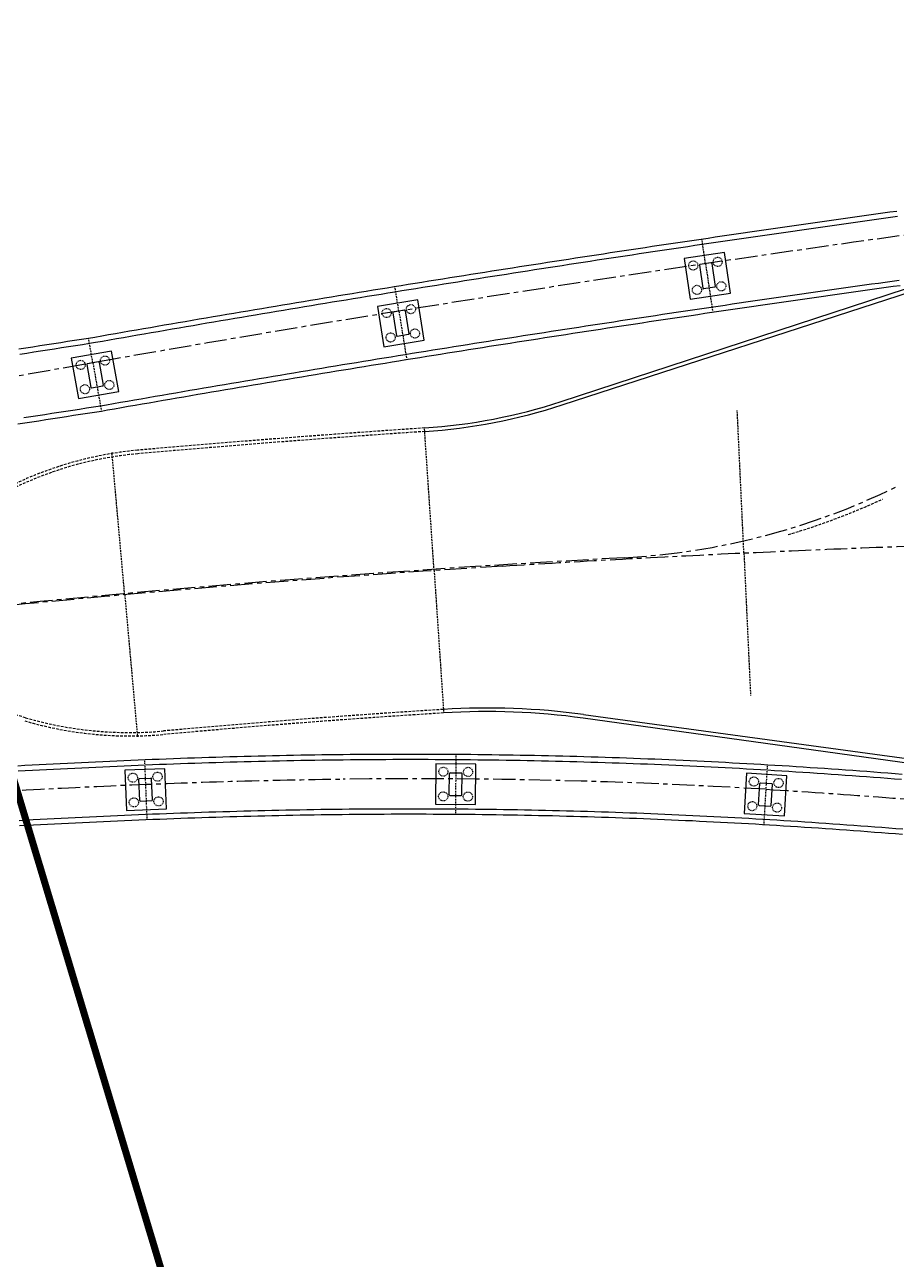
# Model space of a CAD drawing. Header units: millimetres. Extents: x 0 to 987207, y 0 to 5060561.
# Drawn here: x 495065.1 to 495188.7, y 2529118.1 to 2529293.2 of the extents above; entities that cross this region are included whole.
import ezdxf

# ---------------------------------------------------------------- set-up
doc = ezdxf.new("R2010")
doc.units = ezdxf.units.MM
doc.header["$LTSCALE"] = 0.1
doc.linetypes.add('CENTER', pattern=[50.8, 31.75, -6.35, 6.35, -6.35])
doc.linetypes.add('DASHED', pattern=[19.05, 12.7, -6.35])
for name, color, linetype in [('1', 1, 'CONTINUOUS'), ('TLJ', 180, 'CONTINUOUS'), ('YLJ', 210, 'CONTINUOUS'), ('zhix', 1, 'CENTER'), ('收费站边线', 180, 'CONTINUOUS'), ('桥梁', 94, 'CONTINUOUS')]:
    doc.layers.add(name, color=color, linetype=linetype)

msp = doc.modelspace()

# ---------------------------------------------------------------- linework, layer by layer
at = {"layer": '1', "color": 4, "linetype": 'Continuous'}
for p, q in [((495160.7467, 2529259.0614), (495161.2287, 2529255.7968)), ((495162.4138, 2529259.4086), (495160.831, 2529259.1749)), ((495162.5274, 2529259.3243), (495163.0094, 2529256.0597)), ((495162.9251, 2529255.9461), (495161.3422, 2529255.7124)), ((495118.9296, 2529252.6936), (495117.3501, 2529252.4382)), ((495119.0443, 2529252.6109), (495119.5712, 2529249.3532)), ((495117.2674, 2529252.3235), (495117.7942, 2529249.0658)), ((495119.4884, 2529249.2385), (495117.9089, 2529248.9831)), ((495073.8845, 2529244.9882), (495074.4568, 2529241.7382)), ((495075.5414, 2529245.3815), (495073.9656, 2529245.104)), ((495075.6572, 2529245.3004), (495076.2295, 2529242.0504)), ((495076.1484, 2529241.9346), (495074.5726, 2529241.6571)), ((495081.3998, 2529183.189), (495081.2787, 2529186.1865)), ((495081.3746, 2529186.2905), (495082.9732, 2529186.3551)), ((495083.1984, 2529183.2617), (495083.0772, 2529186.2592)), ((495125.28, 2529183.9978), (495125.303, 2529186.9977)), ((495125.4037, 2529187.097), (495127.0037, 2529187.0847)), ((495127.08, 2529183.984), (495127.1029, 2529186.984)), ((495169.1355, 2529182.5733), (495169.3137, 2529185.5681)), ((495169.4194, 2529185.6619), (495171.0166, 2529185.5669)), ((495170.9324, 2529182.4665), (495171.1105, 2529185.4612)), ((495081.5038, 2529183.0931), (495083.1025, 2529183.1577)), ((495125.3792, 2529183.8971), (495126.9792, 2529183.8848)), ((495169.2294, 2529182.4676), (495170.8266, 2529182.3726))]:
    msp.add_line(p, q, dxfattribs=at)
for points in [[(495165.1705, 2529255.1152), (495164.3233, 2529260.853), (495158.5856, 2529260.0058), (495159.4327, 2529254.268), (495165.1705, 2529255.1152)], [(495121.7451, 2529248.4386), (495120.819, 2529254.1642), (495115.0934, 2529253.2381), (495116.0195, 2529247.5125), (495121.7451, 2529248.4386)], [(495078.416, 2529241.1662), (495077.4101, 2529246.8783), (495071.698, 2529245.8724), (495072.7039, 2529240.1603), (495078.416, 2529241.1662)], [(495123.3634, 2529188.3626), (495123.3197, 2529182.6628), (495129.0196, 2529182.6192), (495129.0632, 2529188.319), (495123.3634, 2529188.3626)], [(495079.2757, 2529187.4567), (495079.5059, 2529181.7613), (495085.2013, 2529181.9915), (495084.9711, 2529187.6869), (495079.2757, 2529187.4567)], [(495167.4473, 2529187.0315), (495167.1088, 2529181.3415), (495172.7988, 2529181.0031), (495173.1372, 2529186.693), (495167.4473, 2529187.0315)]]:
    msp.add_lwpolyline(points, dxfattribs=at)
at = {"layer": '1', "color": 1, "linetype": 'DASHED', "ltscale": 0.01}
for centre in [(495159.8912, 2529259.0361), (495163.3537, 2529259.5474), (495160.4024, 2529255.5737), (495163.8649, 2529256.0849), (495116.4123, 2529252.2865), (495119.8674, 2529252.8453), (495116.9711, 2529248.8314), (495120.4262, 2529249.3902), (495073.03, 2529244.9393), (495076.477, 2529245.5463), (495073.637, 2529241.4923), (495077.084, 2529242.0993), (495124.4549, 2529187.2542), (495127.9548, 2529187.2274), (495080.4193, 2529186.402), (495083.9164, 2529186.5434), (495168.48, 2529185.8681), (495171.9739, 2529185.6603), (495124.4281, 2529183.7543), (495127.928, 2529183.7275), (495080.5606, 2529182.9049), (495084.0578, 2529183.0462), (495168.2722, 2529182.3743), (495171.766, 2529182.1664)]:
    msp.add_circle(centre, 0.65, dxfattribs=at)
at = {"layer": '1', "color": 4, "linetype": 'Continuous'}
for centre, start, end in [((495160.8456, 2529259.076), 98.398874, 188.398874), ((495162.4284, 2529259.3097), 8.398874, 98.398874), ((495161.3276, 2529255.8114), 188.398874, 278.398874), ((495162.9105, 2529256.0451), 278.398874, 8.398874), ((495118.9456, 2529252.5949), 9.187126, 99.187126), ((495117.3661, 2529252.3395), 99.187126, 189.187126), ((495117.893, 2529249.0818), 189.187126, 279.187126), ((495119.4724, 2529249.3372), 279.187126, 9.187126), ((495073.983, 2529245.0055), 99.987464, 189.987464), ((495075.5587, 2529245.283), 9.987464, 99.987464), ((495074.5553, 2529241.7555), 189.987464, 279.987464), ((495076.1311, 2529242.033), 279.987464, 9.987464), ((495081.3786, 2529186.1906), 92.314446, 182.314446), ((495082.9773, 2529186.2552), 2.314446, 92.314446), ((495125.403, 2529186.997), 89.56142, 179.56142), ((495127.0029, 2529186.9847), 359.56142, 89.56142), ((495169.4135, 2529185.5621), 86.595848, 176.595848), ((495171.0107, 2529185.4671), 356.595848, 86.595848), ((495081.4997, 2529183.193), 182.314446, 272.314446), ((495083.0984, 2529183.2576), 272.314446, 2.314446), ((495125.38, 2529183.9971), 179.56142, 269.56142), ((495126.98, 2529183.9848), 269.56142, 359.56142), ((495169.2354, 2529182.5674), 176.595848, 266.595848), ((495170.8325, 2529182.4724), 266.595848, 356.595848)]:
    msp.add_arc(centre, 0.1, start, end, dxfattribs=at)
at = {"layer": 'TLJ', "flags": 128}
for points in [[(495188.7417, 2529266.7109), (495187.7502, 2529266.5731), (495186.7586, 2529266.4351), (495185.7672, 2529266.2967), (495184.7757, 2529266.158), (495183.7843, 2529266.0191), (495182.793, 2529265.8798), (495181.8017, 2529265.7402), (495180.8104, 2529265.6003), (495179.8192, 2529265.46), (495178.828, 2529265.3195), (495177.8368, 2529265.1787), (495176.8457, 2529265.0375), (495175.8547, 2529264.896), (495174.8637, 2529264.7543), (495173.8727, 2529264.6122), (495172.8818, 2529264.4698), (495171.8909, 2529264.3271), (495170.9001, 2529264.1841), (495169.9093, 2529264.0408), (495168.9186, 2529263.8971), (495167.9279, 2529263.7532), (495166.9373, 2529263.609), (495165.9467, 2529263.4644), (495164.9561, 2529263.3195), (495163.9656, 2529263.1744), (495162.9751, 2529263.0289), (495161.9847, 2529262.8831), (495160.9943, 2529262.737), (495160.004, 2529262.5906), (495159.0137, 2529262.4438), (495158.0235, 2529262.2968), (495157.0333, 2529262.1495), (495156.0431, 2529262.0018), (495155.0531, 2529261.8538), (495154.063, 2529261.7056), (495153.073, 2529261.557), (495152.083, 2529261.4081), (495151.0931, 2529261.2589), (495150.1033, 2529261.1094), (495149.1134, 2529260.9596), (495148.1237, 2529260.8094), (495147.1339, 2529260.659), (495146.1443, 2529260.5083), (495145.1546, 2529260.3572), (495144.165, 2529260.2058), (495143.1755, 2529260.0542), (495142.186, 2529259.9022), (495141.1966, 2529259.7499), (495140.2072, 2529259.5973), (495139.2178, 2529259.4444), (495138.2285, 2529259.2912), (495137.2393, 2529259.1376), (495136.2501, 2529258.9838), (495135.2609, 2529258.8296), (495134.2718, 2529258.6752), (495133.2828, 2529258.5204), (495132.2937, 2529258.3654), (495131.3048, 2529258.21), (495130.3159, 2529258.0543), (495129.327, 2529257.8983), (495128.3382, 2529257.742), (495127.3494, 2529257.5853), (495126.3607, 2529257.4284), (495125.372, 2529257.2712), (495124.3834, 2529257.1136), (495123.3948, 2529256.9558), (495122.4063, 2529256.7976), (495121.4179, 2529256.6391), (495120.4294, 2529256.4804), (495119.4411, 2529256.3213), (495118.4527, 2529256.1619), (495117.4645, 2529256.0022), (495116.4762, 2529255.8421), (495115.4881, 2529255.6818), (495114.5, 2529255.5212), (495113.5119, 2529255.3602), (495112.5239, 2529255.199), (495111.5359, 2529255.0374), (495110.548, 2529254.8756), (495109.5601, 2529254.7134), (495108.5723, 2529254.5509), (495107.5845, 2529254.3881), (495106.5968, 2529254.225), (495105.6091, 2529254.0616), (495104.6215, 2529253.8979), (495103.634, 2529253.7338), (495102.6464, 2529253.5695), (495101.659, 2529253.4048), (495100.6716, 2529253.2399), (495099.6842, 2529253.0746), (495098.6969, 2529252.909), (495097.7096, 2529252.7432), (495096.7224, 2529252.577), (495095.7353, 2529252.4105), (495094.7482, 2529252.2437), (495093.7611, 2529252.0765), (495092.7742, 2529251.9091), (495091.7872, 2529251.7414), (495090.8003, 2529251.5733), (495089.8135, 2529251.405), (495088.8267, 2529251.2363), (495087.84, 2529251.0674), (495086.8533, 2529250.8981), (495085.8667, 2529250.7285), (495084.8801, 2529250.5586), (495083.8936, 2529250.3884), (495082.9071, 2529250.2179), (495081.9207, 2529250.0471), (495080.9343, 2529249.876), (495079.948, 2529249.7045), (495078.9618, 2529249.5328), (495077.9756, 2529249.3608), (495076.9894, 2529249.1884), (495076.0033, 2529249.0157), (495075.0173, 2529248.8428), (495074.1477, 2529248.6899)], [(495189.1965, 2529256.1732), (495188.2083, 2529256.0356), (495187.22, 2529255.8977), (495186.2318, 2529255.7595), (495185.2437, 2529255.621), (495184.2556, 2529255.4821), (495183.2675, 2529255.343), (495182.2795, 2529255.2035), (495181.2915, 2529255.0638), (495180.3036, 2529254.9237), (495179.3157, 2529254.7833), (495178.3278, 2529254.6426), (495177.34, 2529254.5016), (495176.3523, 2529254.3603), (495175.3646, 2529254.2187), (495174.3769, 2529254.0768), (495173.3893, 2529253.9346), (495172.4017, 2529253.792), (495171.4142, 2529253.6492), (495170.4267, 2529253.506), (495169.4392, 2529253.3625), (495168.4518, 2529253.2188), (495167.4645, 2529253.0747), (495166.4772, 2529252.9303), (495165.4899, 2529252.7856), (495164.5027, 2529252.6406), (495163.5155, 2529252.4953), (495162.5284, 2529252.3496), (495161.5413, 2529252.2037), (495160.5543, 2529252.0575), (495159.5673, 2529251.9109), (495158.5803, 2529251.764), (495157.5934, 2529251.6169), (495156.6066, 2529251.4694), (495155.6198, 2529251.3216), (495154.633, 2529251.1735), (495153.6463, 2529251.0251), (495152.6596, 2529250.8764), (495151.673, 2529250.7274), (495150.6864, 2529250.5781), (495149.6999, 2529250.4284), (495148.7134, 2529250.2785), (495147.727, 2529250.1282), (495146.7406, 2529249.9777), (495145.7542, 2529249.8268), (495144.768, 2529249.6756), (495143.7817, 2529249.5241), (495142.7955, 2529249.3724), (495141.8094, 2529249.2203), (495140.8233, 2529249.0678), (495139.8372, 2529248.9151), (495138.8512, 2529248.7621), (495137.8652, 2529248.6088), (495136.8793, 2529248.4551), (495135.8935, 2529248.3012), (495134.9076, 2529248.1469), (495133.9219, 2529247.9923), (495132.9361, 2529247.8375), (495131.9505, 2529247.6823), (495130.9649, 2529247.5268), (495129.9793, 2529247.371), (495128.9938, 2529247.2149), (495128.0083, 2529247.0585), (495127.0228, 2529246.9018), (495126.0375, 2529246.7447), (495125.0521, 2529246.5874), (495124.0669, 2529246.4297), (495123.0816, 2529246.2718), (495122.0964, 2529246.1135), (495121.1113, 2529245.955), (495120.1262, 2529245.7961), (495119.1412, 2529245.6369), (495118.1562, 2529245.4774), (495117.1713, 2529245.3176), (495116.1864, 2529245.1575), (495115.2016, 2529244.9971), (495114.2168, 2529244.8364), (495113.232, 2529244.6753), (495112.2474, 2529244.514), (495111.2627, 2529244.3523), (495110.2782, 2529244.1904), (495109.2936, 2529244.0281), (495108.3091, 2529243.8656), (495107.3247, 2529243.7027), (495106.3403, 2529243.5395), (495105.356, 2529243.376), (495104.3717, 2529243.2122), (495103.3875, 2529243.0481), (495102.4033, 2529242.8837), (495101.4192, 2529242.7189), (495100.4351, 2529242.5539), (495099.4511, 2529242.3886), (495098.4672, 2529242.2229), (495097.4832, 2529242.057), (495096.4994, 2529241.8907), (495095.5156, 2529241.7242), (495094.5318, 2529241.5573), (495093.5481, 2529241.3901), (495092.5644, 2529241.2226), (495091.5808, 2529241.0548), (495090.5973, 2529240.8867), (495089.6138, 2529240.7183), (495088.6304, 2529240.5496), (495087.647, 2529240.3805), (495086.6636, 2529240.2112), (495085.6803, 2529240.0416), (495084.6971, 2529239.8716), (495083.7139, 2529239.7014), (495082.7308, 2529239.5308), (495081.7477, 2529239.3599), (495080.7647, 2529239.1887), (495079.7817, 2529239.0173), (495078.7988, 2529238.8455), (495077.816, 2529238.6734), (495076.8332, 2529238.501), (495075.9664, 2529238.3486)], [(495074.1477, 2529248.6899), (495073.1578, 2529248.5387), (495072.168, 2529248.3871), (495071.1782, 2529248.2352), (495070.1885, 2529248.083), (495069.1988, 2529247.9305), (495068.2091, 2529247.7777), (495067.2195, 2529247.6245), (495066.2299, 2529247.4711), (495065.2404, 2529247.3173), (495064.2509, 2529247.1633)], [(495075.9664, 2529238.3486), (495074.9797, 2529238.1979), (495073.9932, 2529238.0469), (495073.0066, 2529237.8956), (495072.0201, 2529237.744), (495071.0336, 2529237.5921), (495070.0472, 2529237.4398), (495069.0608, 2529237.2872), (495068.0745, 2529237.1344), (495067.0882, 2529236.9812), (495066.1019, 2529236.8277), (495065.1157, 2529236.6739), (495064.1295, 2529236.5198)], [(495064.1275, 2529188.1081), (495065.1286, 2529188.1631), (495066.1298, 2529188.2173), (495067.131, 2529188.2707), (495068.1323, 2529188.3233), (495069.1338, 2529188.3752), (495070.1352, 2529188.4263), (495071.1368, 2529188.4766), (495072.1384, 2529188.5261), (495073.1401, 2529188.5748), (495074.1419, 2529188.6226), (495075.1437, 2529188.6696), (495076.1456, 2529188.7158), (495077.1476, 2529188.7611), (495078.1497, 2529188.8055), (495079.1518, 2529188.8491), (495080.154, 2529188.8917), (495081.1563, 2529188.9335), (495082.1586, 2529188.9744), (495083.161, 2529189.0144), (495084.1635, 2529189.0534), (495085.166, 2529189.0916), (495086.1687, 2529189.1287), (495087.1713, 2529189.165), (495088.1741, 2529189.2002), (495089.1769, 2529189.2345), (495090.1798, 2529189.2678), (495091.1828, 2529189.3001), (495092.1858, 2529189.3315), (495093.1889, 2529189.3618), (495094.192, 2529189.3911), (495095.1952, 2529189.4194), (495096.1985, 2529189.4466), (495097.2018, 2529189.4728), (495098.2052, 2529189.4979), (495099.2087, 2529189.522), (495100.2122, 2529189.545), (495101.2157, 2529189.5669), (495102.2193, 2529189.5877), (495103.223, 2529189.6074), (495104.2268, 2529189.626), (495105.2305, 2529189.6434), (495106.2344, 2529189.6598), (495107.2383, 2529189.6749), (495108.2422, 2529189.689), (495109.2462, 2529189.7018), (495110.2502, 2529189.7135), (495111.2543, 2529189.7241), (495112.2584, 2529189.7334), (495113.2625, 2529189.7416), (495114.2665, 2529189.7485), (495115.2706, 2529189.7543), (495116.2748, 2529189.759), (495117.2789, 2529189.7624), (495118.283, 2529189.7646), (495119.2871, 2529189.7657), (495120.2912, 2529189.7656), (495121.2953, 2529189.7643), (495122.2994, 2529189.7618), (495123.3036, 2529189.7582), (495124.3077, 2529189.7534), (495125.3118, 2529189.7473), (495126.3159, 2529189.7401), (495127.3199, 2529189.7318), (495128.324, 2529189.7222), (495129.3281, 2529189.7115), (495130.3321, 2529189.6995), (495131.3361, 2529189.6864), (495132.3402, 2529189.6721), (495133.3442, 2529189.6567), (495134.3481, 2529189.64), (495135.3521, 2529189.6222), (495136.356, 2529189.6032), (495137.36, 2529189.583), (495138.3638, 2529189.5616), (495139.3677, 2529189.5391), (495140.3715, 2529189.5153), (495141.3754, 2529189.4904), (495142.3791, 2529189.4643), (495143.3829, 2529189.4371), (495144.3866, 2529189.4086), (495145.3903, 2529189.379), (495146.3939, 2529189.3481), (495147.3975, 2529189.3161), (495148.4011, 2529189.283), (495149.4046, 2529189.2486), (495150.4081, 2529189.2131), (495151.4116, 2529189.1763), (495152.415, 2529189.1384), (495153.4183, 2529189.0993), (495154.4216, 2529189.0591), (495155.4249, 2529189.0176), (495156.4281, 2529188.975), (495157.4313, 2529188.9312), (495158.4344, 2529188.8862), (495159.4374, 2529188.8401), (495160.4404, 2529188.7927), (495161.4434, 2529188.7442), (495162.4463, 2529188.6945), (495163.4491, 2529188.6436), (495164.4519, 2529188.5915), (495165.4546, 2529188.5383), (495166.4572, 2529188.4839), (495167.4598, 2529188.4283), (495168.4623, 2529188.3715), (495169.4647, 2529188.3135), (495170.4671, 2529188.2544), (495171.4694, 2529188.1941), (495172.4715, 2529188.1326), (495173.4735, 2529188.07), (495174.4754, 2529188.0063), (495175.4771, 2529187.9414), (495176.4787, 2529187.8755), (495177.4802, 2529187.8085), (495178.4815, 2529187.7405), (495179.4827, 2529187.6715), (495180.4838, 2529187.6014), (495181.4847, 2529187.5304), (495182.4855, 2529187.4583), (495183.4862, 2529187.3854), (495184.4867, 2529187.3114), (495185.4871, 2529187.2366), (495186.4874, 2529187.1609), (495187.4875, 2529187.0843), (495188.4875, 2529187.0068), (495189.4874, 2529186.9285)], [(495064.3407, 2529179.6069), (495065.3355, 2529179.6617), (495066.3303, 2529179.7157), (495067.325, 2529179.769), (495068.3198, 2529179.8215), (495069.3145, 2529179.8733), (495070.3093, 2529179.9242), (495071.304, 2529179.9744), (495072.2987, 2529180.0237), (495073.2934, 2529180.0723), (495074.2881, 2529180.12), (495075.2829, 2529180.1669), (495076.2775, 2529180.2129), (495077.2722, 2529180.2581), (495078.2669, 2529180.3024), (495079.2616, 2529180.3459), (495080.2562, 2529180.3885), (495081.2509, 2529180.4302), (495082.2455, 2529180.471), (495083.2402, 2529180.5109), (495084.2348, 2529180.5499), (495085.2294, 2529180.5879), (495086.224, 2529180.625), (495087.2186, 2529180.6612), (495088.2131, 2529180.6964), (495089.2077, 2529180.7307), (495090.2022, 2529180.764), (495091.1968, 2529180.7963), (495092.1913, 2529180.8276), (495093.1858, 2529180.8579), (495094.1802, 2529180.8872), (495095.1747, 2529180.9155), (495096.1691, 2529180.9428), (495097.1636, 2529180.969), (495098.158, 2529180.9942), (495099.1523, 2529181.0183), (495100.1467, 2529181.0413), (495101.141, 2529181.0633), (495102.1353, 2529181.0842), (495103.1296, 2529181.104), (495104.1239, 2529181.1227), (495105.1181, 2529181.1403), (495106.1123, 2529181.1567), (495107.1065, 2529181.1721), (495108.1006, 2529181.1863), (495109.0947, 2529181.1993), (495110.0888, 2529181.2112), (495111.0829, 2529181.2219), (495112.077, 2529181.2315), (495113.071, 2529181.2398), (495114.0651, 2529181.2471), (495115.0592, 2529181.2531), (495116.0533, 2529181.258), (495117.0474, 2529181.2617), (495118.0416, 2529181.2642), (495119.0357, 2529181.2656), (495120.0298, 2529181.2657), (495121.0239, 2529181.2648), (495122.018, 2529181.2626), (495123.0121, 2529181.2593), (495124.0062, 2529181.2548), (495125.0003, 2529181.2492), (495125.9944, 2529181.2423), (495126.9885, 2529181.2343), (495127.9826, 2529181.2252), (495128.9767, 2529181.2148), (495129.9707, 2529181.2033), (495130.9648, 2529181.1907), (495131.9588, 2529181.1768), (495132.9528, 2529181.1618), (495133.9468, 2529181.1456), (495134.9407, 2529181.1283), (495135.9347, 2529181.1098), (495136.9286, 2529181.0901), (495137.9225, 2529181.0692), (495138.9164, 2529181.0472), (495139.9102, 2529181.024), (495140.904, 2529180.9996), (495141.8978, 2529180.9741), (495142.8916, 2529180.9474), (495143.8853, 2529180.9195), (495144.879, 2529180.8905), (495145.8727, 2529180.8603), (495146.8663, 2529180.8289), (495147.8599, 2529180.7963), (495148.8534, 2529180.7626), (495149.8469, 2529180.7277), (495150.8404, 2529180.6917), (495151.8338, 2529180.6544), (495152.8272, 2529180.616), (495153.8205, 2529180.5765), (495154.8138, 2529180.5357), (495155.807, 2529180.4938), (495156.8002, 2529180.4508), (495157.7933, 2529180.4065), (495158.7864, 2529180.3611), (495159.7795, 2529180.3146), (495160.7724, 2529180.2668), (495161.7653, 2529180.2179), (495162.7582, 2529180.1678), (495163.751, 2529180.1166), (495164.7437, 2529180.0642), (495165.7364, 2529180.0106), (495166.729, 2529179.9558), (495167.7215, 2529179.8999), (495168.714, 2529179.8428), (495169.7064, 2529179.7846), (495170.6988, 2529179.7252), (495171.6912, 2529179.6646), (495172.6836, 2529179.6029), (495173.676, 2529179.54), (495174.6685, 2529179.4761), (495175.6609, 2529179.411), (495176.6534, 2529179.3449), (495177.6459, 2529179.2778), (495178.6385, 2529179.2096), (495179.631, 2529179.1404), (495180.6236, 2529179.0702), (495181.6162, 2529178.999), (495182.6088, 2529178.9269), (495183.6014, 2529178.8538), (495184.5941, 2529178.7798), (495185.5868, 2529178.7048), (495186.5795, 2529178.629), (495187.5722, 2529178.5523), (495188.5649, 2529178.4748), (495189.5577, 2529178.3964)]]:
    msp.add_lwpolyline(points, dxfattribs=at)
at = {"layer": 'TLJ', "linetype": 'DASHED', "ltscale": 0.3}
msp.add_arc((495144.6741, 2529317.4205), 100.7123, 286.530914, 294.701966, dxfattribs=at)
at = {"layer": 'YLJ', "color": 210, "flags": 128}
for points in [[(495188.8448, 2529265.968), (495187.8535, 2529265.8303), (495186.8622, 2529265.6923), (495185.8709, 2529265.5539), (495184.8797, 2529265.4153), (495183.8886, 2529265.2763), (495182.8974, 2529265.1371), (495181.9064, 2529264.9975), (495180.9153, 2529264.8576), (495179.9243, 2529264.7174), (495178.9334, 2529264.5769), (495177.9425, 2529264.4361), (495176.9516, 2529264.295), (495175.9608, 2529264.1536), (495174.97, 2529264.0118), (495173.9793, 2529263.8698), (495172.9886, 2529263.7274), (495171.998, 2529263.5848), (495171.0074, 2529263.4418), (495170.0168, 2529263.2985), (495169.0263, 2529263.1549), (495168.0359, 2529263.011), (495167.0454, 2529262.8668), (495166.0551, 2529262.7223), (495165.0648, 2529262.5774), (495164.0745, 2529262.4323), (495163.0842, 2529262.2868), (495162.0941, 2529262.1411), (495161.1039, 2529261.995), (495160.1138, 2529261.8486), (495159.1238, 2529261.7019), (495158.1338, 2529261.5549), (495157.1438, 2529261.4076), (495156.1539, 2529261.26), (495155.164, 2529261.1121), (495154.1742, 2529260.9639), (495153.1844, 2529260.8153), (495152.1947, 2529260.6665), (495151.205, 2529260.5173), (495150.2154, 2529260.3678), (495149.2258, 2529260.218), (495148.2362, 2529260.0679), (495147.2468, 2529259.9175), (495146.2573, 2529259.7668), (495145.2679, 2529259.6158), (495144.2786, 2529259.4645), (495143.2892, 2529259.3128), (495142.3, 2529259.1609), (495141.3108, 2529259.0086), (495140.3216, 2529258.8561), (495139.3325, 2529258.7032), (495138.3434, 2529258.55), (495137.3544, 2529258.3965), (495136.3654, 2529258.2427), (495135.3765, 2529258.0886), (495134.3876, 2529257.9342), (495133.3988, 2529257.7795), (495132.41, 2529257.6244), (495131.4213, 2529257.4691), (495130.4326, 2529257.3134), (495129.444, 2529257.1575), (495128.4554, 2529257.0012), (495127.4669, 2529256.8446), (495126.4784, 2529256.6877), (495125.49, 2529256.5305), (495124.5016, 2529256.373), (495123.5132, 2529256.2152), (495122.5249, 2529256.0571), (495121.5367, 2529255.8986), (495120.5485, 2529255.7399), (495119.5604, 2529255.5808), (495118.5723, 2529255.4215), (495117.5842, 2529255.2618), (495116.5962, 2529255.1018), (495115.6083, 2529254.9415), (495114.6204, 2529254.7809), (495113.6326, 2529254.62), (495112.6448, 2529254.4588), (495111.657, 2529254.2973), (495110.6694, 2529254.1354), (495109.6817, 2529253.9733), (495108.6941, 2529253.8109), (495107.7066, 2529253.6481), (495106.7191, 2529253.485), (495105.7317, 2529253.3217), (495104.7443, 2529253.158), (495103.757, 2529252.994), (495102.7697, 2529252.8297), (495101.7824, 2529252.6651), (495100.7953, 2529252.5001), (495099.8081, 2529252.3349), (495098.8211, 2529252.1694), (495097.834, 2529252.0035), (495096.8471, 2529251.8374), (495095.8601, 2529251.6709), (495094.8733, 2529251.5042), (495093.8865, 2529251.3371), (495092.8997, 2529251.1697), (495091.913, 2529251.002), (495090.9263, 2529250.834), (495089.9397, 2529250.6657), (495088.9532, 2529250.4971), (495087.9667, 2529250.3282), (495086.9802, 2529250.1589), (495085.9938, 2529249.9894), (495085.0075, 2529249.8195), (495084.0212, 2529249.6494), (495083.035, 2529249.4789), (495082.0488, 2529249.3081), (495081.0627, 2529249.137), (495080.0766, 2529248.9656), (495079.0906, 2529248.7939), (495078.1046, 2529248.6219), (495077.1187, 2529248.4496), (495076.1328, 2529248.277), (495075.147, 2529248.1041), (495074.2776, 2529247.9513)], [(495189.0932, 2529256.9161), (495188.1047, 2529256.7784), (495187.1162, 2529256.6405), (495186.1278, 2529256.5022), (495185.1394, 2529256.3637), (495184.1511, 2529256.2248), (495183.1628, 2529256.0856), (495182.1745, 2529255.9462), (495181.1863, 2529255.8064), (495180.1982, 2529255.6663), (495179.2101, 2529255.5258), (495178.222, 2529255.3851), (495177.2339, 2529255.2441), (495176.246, 2529255.1028), (495175.258, 2529254.9611), (495174.2701, 2529254.8191), (495173.2823, 2529254.6769), (495172.2945, 2529254.5343), (495171.3067, 2529254.3914), (495170.319, 2529254.2482), (495169.3313, 2529254.1047), (495168.3437, 2529253.9609), (495167.3561, 2529253.8168), (495166.3685, 2529253.6724), (495165.381, 2529253.5276), (495164.3936, 2529253.3826), (495163.4062, 2529253.2372), (495162.4188, 2529253.0916), (495161.4315, 2529252.9456), (495160.4442, 2529252.7993), (495159.457, 2529252.6528), (495158.4698, 2529252.5059), (495157.4827, 2529252.3587), (495156.4956, 2529252.2111), (495155.5086, 2529252.0633), (495154.5216, 2529251.9152), (495153.5346, 2529251.7668), (495152.5477, 2529251.618), (495151.5609, 2529251.469), (495150.5741, 2529251.3196), (495149.5873, 2529251.1699), (495148.6006, 2529251.02), (495147.6139, 2529250.8697), (495146.6273, 2529250.7191), (495145.6407, 2529250.5682), (495144.6542, 2529250.417), (495143.6677, 2529250.2654), (495142.6813, 2529250.1136), (495141.6949, 2529249.9615), (495140.7086, 2529249.809), (495139.7223, 2529249.6563), (495138.7361, 2529249.5032), (495137.7499, 2529249.3498), (495136.7637, 2529249.1962), (495135.7776, 2529249.0422), (495134.7916, 2529248.8879), (495133.8056, 2529248.7333), (495132.8196, 2529248.5784), (495131.8337, 2529248.4231), (495130.8479, 2529248.2676), (495129.8621, 2529248.1118), (495128.8763, 2529247.9556), (495127.8906, 2529247.7992), (495126.9049, 2529247.6424), (495125.9193, 2529247.4854), (495124.9338, 2529247.328), (495123.9482, 2529247.1703), (495122.9628, 2529247.0123), (495121.9774, 2529246.854), (495120.992, 2529246.6954), (495120.0067, 2529246.5365), (495119.0214, 2529246.3773), (495118.0362, 2529246.2177), (495117.0511, 2529246.0579), (495116.0659, 2529245.8978), (495115.0809, 2529245.7373), (495114.0959, 2529245.5765), (495113.1109, 2529245.4155), (495112.126, 2529245.2541), (495111.1411, 2529245.0924), (495110.1563, 2529244.9304), (495109.1715, 2529244.7681), (495108.1868, 2529244.6055), (495107.2022, 2529244.4426), (495106.2176, 2529244.2794), (495105.233, 2529244.1158), (495104.2485, 2529243.952), (495103.264, 2529243.7879), (495102.2796, 2529243.6234), (495101.2953, 2529243.4586), (495100.311, 2529243.2936), (495099.3267, 2529243.1282), (495098.3425, 2529242.9625), (495097.3584, 2529242.7965), (495096.3743, 2529242.6302), (495095.3903, 2529242.4636), (495094.4063, 2529242.2967), (495093.4223, 2529242.1295), (495092.4384, 2529241.9619), (495091.4546, 2529241.7941), (495090.4708, 2529241.626), (495089.4871, 2529241.4575), (495088.5034, 2529241.2887), (495087.5198, 2529241.1197), (495086.5362, 2529240.9503), (495085.5527, 2529240.7806), (495084.5692, 2529240.6106), (495083.5858, 2529240.4403), (495082.6025, 2529240.2697), (495081.6192, 2529240.0988), (495080.6359, 2529239.9276), (495079.6527, 2529239.7561), (495078.6696, 2529239.5842), (495077.6865, 2529239.4121), (495076.7035, 2529239.2397), (495075.8365, 2529239.0873)], [(495074.2776, 2529247.9513), (495073.2879, 2529247.8), (495072.2984, 2529247.6485), (495071.3088, 2529247.4967), (495070.3193, 2529247.3445), (495069.3298, 2529247.192), (495068.3404, 2529247.0392), (495067.351, 2529246.8862), (495066.3617, 2529246.7328), (495065.3724, 2529246.579), (495064.3831, 2529246.425)], [(495075.8365, 2529239.0873), (495074.8496, 2529238.9366), (495073.8628, 2529238.7855), (495072.876, 2529238.6342), (495071.8893, 2529238.4825), (495070.9026, 2529238.3305), (495069.9159, 2529238.1782), (495068.9293, 2529238.0256), (495067.9427, 2529237.8727), (495066.9562, 2529237.7195), (495065.9697, 2529237.566), (495064.9832, 2529237.4121)], [(495064.1689, 2529187.3593), (495065.1694, 2529187.4142), (495066.17, 2529187.4683), (495067.1707, 2529187.5217), (495068.1714, 2529187.5744), (495069.1723, 2529187.6262), (495070.1731, 2529187.6773), (495071.1741, 2529187.7275), (495072.1751, 2529187.777), (495073.1762, 2529187.8256), (495074.1773, 2529187.8734), (495075.1785, 2529187.9204), (495076.1798, 2529187.9665), (495077.1812, 2529188.0118), (495078.1826, 2529188.0562), (495079.184, 2529188.0998), (495080.1856, 2529188.1424), (495081.1872, 2529188.1842), (495082.1888, 2529188.225), (495083.1905, 2529188.265), (495084.1923, 2529188.304), (495085.1942, 2529188.3421), (495086.1961, 2529188.3792), (495087.1981, 2529188.4154), (495088.2001, 2529188.4507), (495089.2022, 2529188.4849), (495090.2043, 2529188.5182), (495091.2065, 2529188.5505), (495092.2088, 2529188.5818), (495093.2111, 2529188.6121), (495094.2135, 2529188.6414), (495095.216, 2529188.6696), (495096.2184, 2529188.6969), (495097.221, 2529188.723), (495098.2236, 2529188.7481), (495099.2262, 2529188.7722), (495100.2289, 2529188.7951), (495101.2317, 2529188.817), (495102.2345, 2529188.8378), (495103.2373, 2529188.8575), (495104.2402, 2529188.8761), (495105.2432, 2529188.8935), (495106.2462, 2529188.9098), (495107.2492, 2529188.925), (495108.2523, 2529188.939), (495109.2554, 2529188.9519), (495110.2585, 2529188.9636), (495111.2617, 2529188.9741), (495112.2649, 2529188.9834), (495113.2681, 2529188.9916), (495114.2713, 2529188.9986), (495115.2745, 2529189.0044), (495116.2778, 2529189.009), (495117.281, 2529189.0124), (495118.2842, 2529189.0146), (495119.2875, 2529189.0157), (495120.2907, 2529189.0156), (495121.2939, 2529189.0143), (495122.2972, 2529189.0118), (495123.3004, 2529189.0082), (495124.3036, 2529189.0034), (495125.3068, 2529188.9974), (495126.31, 2529188.9902), (495127.3132, 2529188.9818), (495128.3164, 2529188.9722), (495129.3196, 2529188.9615), (495130.3228, 2529188.9496), (495131.3259, 2529188.9365), (495132.3291, 2529188.9222), (495133.3322, 2529188.9068), (495134.3353, 2529188.8901), (495135.3383, 2529188.8723), (495136.3414, 2529188.8533), (495137.3444, 2529188.8332), (495138.3474, 2529188.8118), (495139.3504, 2529188.7893), (495140.3534, 2529188.7656), (495141.3563, 2529188.7407), (495142.3592, 2529188.7146), (495143.3621, 2529188.6873), (495144.3649, 2529188.6589), (495145.3677, 2529188.6293), (495146.3705, 2529188.5985), (495147.3732, 2529188.5665), (495148.3759, 2529188.5334), (495149.3785, 2529188.4991), (495150.3811, 2529188.4635), (495151.3837, 2529188.4269), (495152.3862, 2529188.389), (495153.3887, 2529188.3499), (495154.3911, 2529188.3097), (495155.3935, 2529188.2683), (495156.3958, 2529188.2257), (495157.3981, 2529188.1819), (495158.4003, 2529188.137), (495159.4025, 2529188.0909), (495160.4046, 2529188.0436), (495161.4067, 2529187.9951), (495162.4087, 2529187.9454), (495163.4106, 2529187.8946), (495164.4125, 2529187.8426), (495165.4143, 2529187.7894), (495166.4161, 2529187.735), (495167.4178, 2529187.6794), (495168.4194, 2529187.6227), (495169.421, 2529187.5648), (495170.4225, 2529187.5057), (495171.4239, 2529187.4454), (495172.4252, 2529187.384), (495173.4263, 2529187.3215), (495174.4274, 2529187.2578), (495175.4283, 2529187.193), (495176.4291, 2529187.1272), (495177.4297, 2529187.0602), (495178.4303, 2529186.9923), (495179.4307, 2529186.9233), (495180.431, 2529186.8533), (495181.4312, 2529186.7823), (495182.4313, 2529186.7103), (495183.4313, 2529186.6374), (495184.4311, 2529186.5635), (495185.4308, 2529186.4887), (495186.4304, 2529186.4131), (495187.4299, 2529186.3365), (495188.4293, 2529186.2591), (495189.4285, 2529186.1808)], [(495064.2992, 2529180.3558), (495065.2945, 2529180.4106), (495066.2899, 2529180.4647), (495067.2852, 2529180.518), (495068.2805, 2529180.5705), (495069.2759, 2529180.6223), (495070.2712, 2529180.6732), (495071.2665, 2529180.7234), (495072.2619, 2529180.7728), (495073.2572, 2529180.8214), (495074.2525, 2529180.8691), (495075.2479, 2529180.916), (495076.2432, 2529180.9621), (495077.2385, 2529181.0073), (495078.2338, 2529181.0517), (495079.2292, 2529181.0952), (495080.2245, 2529181.1378), (495081.2198, 2529181.1795), (495082.2151, 2529181.2204), (495083.2104, 2529181.2603), (495084.2058, 2529181.2993), (495085.2011, 2529181.3374), (495086.1964, 2529181.3745), (495087.1917, 2529181.4107), (495088.1869, 2529181.446), (495089.1822, 2529181.4803), (495090.1775, 2529181.5136), (495091.1728, 2529181.5459), (495092.168, 2529181.5772), (495093.1633, 2529181.6076), (495094.1585, 2529181.6369), (495095.1538, 2529181.6652), (495096.149, 2529181.6925), (495097.1442, 2529181.7187), (495098.1394, 2529181.7439), (495099.1345, 2529181.7681), (495100.1297, 2529181.7911), (495101.1249, 2529181.8131), (495102.12, 2529181.834), (495103.1151, 2529181.8539), (495104.1102, 2529181.8726), (495105.1053, 2529181.8902), (495106.1003, 2529181.9067), (495107.0954, 2529181.922), (495108.0904, 2529181.9362), (495109.0853, 2529181.9493), (495110.0803, 2529181.9612), (495111.0752, 2529181.9719), (495112.0702, 2529181.9814), (495113.0652, 2529181.9898), (495114.0601, 2529181.997), (495115.0551, 2529182.0031), (495116.0501, 2529182.008), (495117.0451, 2529182.0117), (495118.0401, 2529182.0142), (495119.0351, 2529182.0156), (495120.0301, 2529182.0157), (495121.0251, 2529182.0148), (495122.0201, 2529182.0126), (495123.0151, 2529182.0093), (495124.0101, 2529182.0048), (495125.0051, 2529181.9991), (495126, 2529181.9923), (495126.995, 2529181.9843), (495127.99, 2529181.9751), (495128.9849, 2529181.9648), (495129.9798, 2529181.9533), (495130.9748, 2529181.9406), (495131.9697, 2529181.9267), (495132.9645, 2529181.9117), (495133.9594, 2529181.8955), (495134.9543, 2529181.8782), (495135.9491, 2529181.8596), (495136.9439, 2529181.8399), (495137.9387, 2529181.819), (495138.9334, 2529181.797), (495139.9282, 2529181.7738), (495140.9229, 2529181.7494), (495141.9175, 2529181.7238), (495142.9122, 2529181.6971), (495143.9068, 2529181.6692), (495144.9014, 2529181.6401), (495145.8959, 2529181.6099), (495146.8904, 2529181.5785), (495147.8849, 2529181.5459), (495148.8793, 2529181.5122), (495149.8737, 2529181.4772), (495150.868, 2529181.4411), (495151.8623, 2529181.4039), (495152.8566, 2529181.3655), (495153.8508, 2529181.3259), (495154.845, 2529181.2851), (495155.8391, 2529181.2432), (495156.8331, 2529181.2001), (495157.8272, 2529181.1558), (495158.8211, 2529181.1103), (495159.815, 2529181.0637), (495160.8089, 2529181.0159), (495161.8027, 2529180.967), (495162.7964, 2529180.9169), (495163.7901, 2529180.8656), (495164.7837, 2529180.8131), (495165.7773, 2529180.7595), (495166.7707, 2529180.7047), (495167.7642, 2529180.6487), (495168.7575, 2529180.5916), (495169.7508, 2529180.5333), (495170.7441, 2529180.4738), (495171.7373, 2529180.4132), (495172.7306, 2529180.3514), (495173.7238, 2529180.2885), (495174.7171, 2529180.2245), (495175.7104, 2529180.1594), (495176.7037, 2529180.0933), (495177.697, 2529180.026), (495178.6903, 2529179.9578), (495179.6836, 2529179.8885), (495180.6769, 2529179.8183), (495181.6702, 2529179.7471), (495182.6635, 2529179.6749), (495183.6569, 2529179.6017), (495184.6502, 2529179.5277), (495185.6435, 2529179.4527), (495186.6369, 2529179.3768), (495187.6303, 2529179.3001), (495188.6237, 2529179.2225), (495189.6171, 2529179.144)]]:
    msp.add_lwpolyline(points, dxfattribs=at)
at = {"layer": 'zhix', "color": 3, "linetype": 'DASHED', "ltscale": 0.3, "const_width": 1, "flags": 128}
msp.add_lwpolyline([(494873.5186, 2529817.8572), (495244.7841, 2528583.5918)], dxfattribs=at)
at = {"layer": 'zhix', "flags": 128}
for points in [[(495132.8691, 2529216.4241), (495133.8672, 2529216.4862), (495134.8653, 2529216.5478), (495135.8634, 2529216.6089), (495136.8616, 2529216.6695), (495137.8598, 2529216.7296), (495138.858, 2529216.7892), (495139.8563, 2529216.8484), (495140.8545, 2529216.907), (495141.8528, 2529216.9652), (495142.8512, 2529217.0229), (495143.8495, 2529217.0801), (495144.8479, 2529217.1368), (495145.8463, 2529217.1931), (495146.8448, 2529217.2489), (495147.8433, 2529217.3042), (495148.8418, 2529217.359), (495149.8403, 2529217.4134), (495150.8388, 2529217.4673), (495151.8374, 2529217.5208), (495152.836, 2529217.5738), (495153.8346, 2529217.6263), (495154.8332, 2529217.6784), (495155.8319, 2529217.73), (495156.8306, 2529217.7812), (495157.8293, 2529217.8319), (495158.8281, 2529217.8821), (495159.8268, 2529217.9319), (495160.8256, 2529217.9813), (495161.8244, 2529218.0302), (495162.8232, 2529218.0787), (495163.8221, 2529218.1268), (495164.8209, 2529218.1744), (495165.8198, 2529218.2216), (495166.8187, 2529218.2683), (495167.8177, 2529218.3146), (495168.8166, 2529218.3605), (495169.8156, 2529218.4059), (495170.8146, 2529218.451), (495171.8136, 2529218.4956), (495172.8126, 2529218.5397), (495173.8116, 2529218.5835), (495174.8107, 2529218.6268), (495175.8098, 2529218.6698), (495176.8089, 2529218.7123), (495177.808, 2529218.7544), (495178.8071, 2529218.7961), (495179.8062, 2529218.8374), (495180.8054, 2529218.8782), (495181.8046, 2529218.9187), (495182.8038, 2529218.9588), (495183.803, 2529218.9985), (495184.8022, 2529219.0377), (495185.8015, 2529219.0766), (495186.8007, 2529219.1151), (495187.8, 2529219.1532), (495188.7993, 2529219.1909), (495189.7986, 2529219.2282), (495190.7979, 2529219.2651), (495191.7973, 2529219.3017), (495192.7966, 2529219.3379), (495193.796, 2529219.3736), (495194.7953, 2529219.4091), (495195.7947, 2529219.4441), (495196.7941, 2529219.4787), (495197.7935, 2529219.513), (495198.793, 2529219.547), (495199.7924, 2529219.5805), (495200.7918, 2529219.6137), (495201.7913, 2529219.6465), (495202.7908, 2529219.679), (495203.7903, 2529219.7111), (495204.7898, 2529219.7428), (495205.7893, 2529219.7742), (495206.7888, 2529219.8052), (495207.7883, 2529219.8359), (495208.7878, 2529219.8662), (495209.7874, 2529219.8962), (495210.787, 2529219.9258), (495211.7865, 2529219.9551), (495212.7861, 2529219.9841), (495213.7857, 2529220.0127), (495214.7853, 2529220.041), (495215.7849, 2529220.0689), (495216.7845, 2529220.0965), (495217.7842, 2529220.1238), (495218.7838, 2529220.1507), (495219.7834, 2529220.1773), (495220.7831, 2529220.2036), (495221.7828, 2529220.2296), (495222.7824, 2529220.2552), (495223.7821, 2529220.2805), (495224.7818, 2529220.3055), (495225.7815, 2529220.3302), (495226.7812, 2529220.3546), (495227.7809, 2529220.3787), (495228.7806, 2529220.4024), (495229.7803, 2529220.4259), (495230.7801, 2529220.449), (495231.7798, 2529220.4718), (495232.7796, 2529220.4944), (495233.7793, 2529220.5166), (495234.7791, 2529220.5385), (495235.7788, 2529220.5602), (495236.7786, 2529220.5815), (495237.7784, 2529220.6026), (495238.7782, 2529220.6233), (495239.778, 2529220.6438), (495240.7778, 2529220.664), (495241.7776, 2529220.6839), (495242.7774, 2529220.7035), (495243.7772, 2529220.7229), (495244.777, 2529220.7419), (495245.7768, 2529220.7607), (495246.7767, 2529220.7792), (495247.7765, 2529220.7975), (495248.7763, 2529220.8155), (495249.7762, 2529220.8332), (495250.776, 2529220.8506), (495251.7759, 2529220.8678), (495252.7757, 2529220.8847), (495253.7756, 2529220.9013), (495254.7755, 2529220.9177), (495255.7753, 2529220.9339), (495256.7752, 2529220.9498), (495257.7751, 2529220.9654), (495258.775, 2529220.9808), (495259.7748, 2529220.9959), (495260.7747, 2529221.0108), (495261.7746, 2529221.0254), (495262.7745, 2529221.0398), (495263.7744, 2529221.054), (495264.7743, 2529221.0679), (495265.7742, 2529221.0816), (495266.7741, 2529221.0951), (495267.7741, 2529221.1083), (495268.774, 2529221.1213), (495269.7739, 2529221.1341), (495270.7738, 2529221.1466), (495271.7737, 2529221.1589), (495272.7737, 2529221.171), (495273.7736, 2529221.1829), (495274.7735, 2529221.1945), (495275.7735, 2529221.206), (495276.7734, 2529221.2172), (495277.7733, 2529221.2282), (495278.7733, 2529221.239), (495279.7732, 2529221.2496), (495280.7732, 2529221.26), (495281.7731, 2529221.2702), (495282.7731, 2529221.2802), (495283.773, 2529221.29), (495284.773, 2529221.2996), (495285.7729, 2529221.3089), (495286.7729, 2529221.3181), (495287.7728, 2529221.3271), (495288.7728, 2529221.336), (495289.7728, 2529221.3446), (495290.7727, 2529221.353), (495291.7727, 2529221.3613), (495292.7727, 2529221.3693), (495293.7726, 2529221.3772), (495294.7726, 2529221.385), (495295.7726, 2529221.3925), (495296.7725, 2529221.3999), (495297.7725, 2529221.4071), (495298.7725, 2529221.4141), (495299.7725, 2529221.4209), (495300.7725, 2529221.4276), (495301.7724, 2529221.4342), (495302.7724, 2529221.4405), (495303.7724, 2529221.4467), (495304.7724, 2529221.4528), (495305.7724, 2529221.4587), (495306.7723, 2529221.4644), (495307.7723, 2529221.47), (495308.7723, 2529221.4754), (495309.7723, 2529221.4807), (495310.7723, 2529221.4858), (495311.7723, 2529221.4908), (495312.7723, 2529221.4957), (495313.7722, 2529221.5004), (495314.7722, 2529221.505), (495315.7722, 2529221.5094), (495316.7722, 2529221.5137), (495317.7722, 2529221.5179), (495318.7722, 2529221.5219), (495319.7722, 2529221.5259), (495320.7722, 2529221.5296), (495321.7722, 2529221.5333), (495322.7722, 2529221.5369), (495323.7722, 2529221.5403), (495324.7722, 2529221.5436), (495325.7722, 2529221.5468), (495326.7722, 2529221.5499), (495327.7721, 2529221.5528), (495328.7721, 2529221.5557), (495329.7721, 2529221.5584), (495330.7721, 2529221.5611), (495331.7721, 2529221.5636), (495332.7721, 2529221.566), (495333.7721, 2529221.5684), (495334.7721, 2529221.5706), (495335.7721, 2529221.5727), (495336.7721, 2529221.5748), (495337.7721, 2529221.5767), (495338.7721, 2529221.5786), (495339.7721, 2529221.5804), (495340.7721, 2529221.5821), (495341.7721, 2529221.5837), (495342.7721, 2529221.5852), (495343.7721, 2529221.5866), (495344.7721, 2529221.588), (495345.7721, 2529221.5893), (495346.7721, 2529221.5905), (495347.7721, 2529221.5917), (495348.7721, 2529221.5927), (495349.7721, 2529221.5937), (495350.7721, 2529221.5947), (495351.7721, 2529221.5956), (495352.7721, 2529221.5964), (495353.7721, 2529221.5971), (495354.7721, 2529221.5978), (495355.7721, 2529221.5985), (495356.7721, 2529221.599), (495357.7721, 2529221.5996), (495358.7721, 2529221.6001), (495359.7721, 2529221.6005), (495360.7721, 2529221.6009), (495361.7721, 2529221.6012), (495362.7721, 2529221.6015), (495363.7721, 2529221.6018), (495364.7721, 2529221.602), (495365.7721, 2529221.6022), (495366.7721, 2529221.6024), (495367.7721, 2529221.6025), (495368.7721, 2529221.6026), (495369.7721, 2529221.6027), (495370.7721, 2529221.6027), (495371.7721, 2529221.6027), (495372.7721, 2529221.6027), (495373.7721, 2529221.6027), (495374.7721, 2529221.6026), (495375.7721, 2529221.6026), (495376.7721, 2529221.6025), (495377.7721, 2529221.6024), (495378.7721, 2529221.6023), (495379.7721, 2529221.6022), (495380.7721, 2529221.6021), (495381.7721, 2529221.602), (495382.7721, 2529221.6019)], [(495039.3712, 2529183.0277), (495040.3687, 2529183.0982), (495041.3662, 2529183.1681), (495042.3638, 2529183.2375), (495043.3614, 2529183.3064), (495044.3591, 2529183.3748), (495045.3568, 2529183.4426), (495046.3545, 2529183.5098), (495047.3523, 2529183.5765), (495048.3501, 2529183.6426), (495049.348, 2529183.7081), (495050.3459, 2529183.773), (495051.3438, 2529183.8373), (495052.3418, 2529183.9009), (495053.3398, 2529183.964), (495054.3378, 2529184.0264), (495055.3359, 2529184.0882), (495056.334, 2529184.1493), (495057.3322, 2529184.2097), (495058.3304, 2529184.2695), (495059.3287, 2529184.3286), (495060.327, 2529184.387), (495061.3253, 2529184.4447), (495062.3237, 2529184.5017), (495063.3221, 2529184.5579), (495064.3206, 2529184.6135), (495065.3191, 2529184.6683), (495066.3176, 2529184.7223), (495067.3162, 2529184.7756), (495068.3148, 2529184.8281), (495069.3135, 2529184.8798), (495070.3122, 2529184.9308), (495071.3109, 2529184.9809), (495072.3097, 2529185.0303), (495073.3085, 2529185.0788), (495074.3074, 2529185.1265), (495075.3063, 2529185.1734), (495076.3052, 2529185.2194), (495077.3042, 2529185.2646), (495078.3032, 2529185.3089), (495079.3023, 2529185.3523), (495080.3013, 2529185.3949), (495081.3005, 2529185.4365), (495082.2997, 2529185.4773), (495083.2989, 2529185.5171), (495084.2981, 2529185.556), (495085.2974, 2529185.594), (495086.2967, 2529185.6311), (495087.296, 2529185.6672), (495088.2954, 2529185.7023), (495089.2948, 2529185.7365), (495090.2943, 2529185.7697), (495091.2938, 2529185.8019), (495092.2933, 2529185.8331), (495093.2928, 2529185.8633), (495094.2924, 2529185.8925), (495095.292, 2529185.9207), (495096.2916, 2529185.9478), (495097.2913, 2529185.9739), (495098.291, 2529185.999), (495099.2907, 2529186.0229), (495100.2904, 2529186.0458), (495101.2902, 2529186.0677), (495102.29, 2529186.0884), (495103.2898, 2529186.108), (495104.2896, 2529186.1265), (495105.2895, 2529186.1439), (495106.2893, 2529186.1602), (495107.2892, 2529186.1753), (495108.2891, 2529186.1893), (495109.289, 2529186.2021), (495110.2346, 2529186.2132)], [(495170.2047, 2529184.7638), (495171.2029, 2529184.7038), (495172.201, 2529184.6426), (495173.1991, 2529184.5803), (495174.197, 2529184.5169), (495175.195, 2529184.4524), (495176.1928, 2529184.3868), (495177.1906, 2529184.3201), (495178.1883, 2529184.2524), (495179.1859, 2529184.1836), (495180.1835, 2529184.1139), (495181.181, 2529184.0431), (495182.1784, 2529183.9714), (495183.1758, 2529183.8987), (495184.173, 2529183.8251), (495185.1703, 2529183.7506), (495186.1674, 2529183.6751), (495187.1645, 2529183.5988), (495188.1615, 2529183.5216), (495189.1585, 2529183.4435), (495190.1553, 2529183.3647), (495191.1522, 2529183.285), (495192.1489, 2529183.2045), (495193.1456, 2529183.1233), (495194.1422, 2529183.0412), (495195.1388, 2529182.9585), (495196.1353, 2529182.875), (495197.1318, 2529182.7908), (495198.1282, 2529182.706), (495199.1245, 2529182.6205), (495200.1208, 2529182.5343), (495201.117, 2529182.4475), (495202.1132, 2529182.3601), (495203.1093, 2529182.272), (495204.1054, 2529182.1834), (495205.1014, 2529182.0943), (495206.0974, 2529182.0046), (495207.0933, 2529181.9144), (495208.0892, 2529181.8237), (495209.085, 2529181.7325), (495210.0808, 2529181.6408), (495211.0765, 2529181.5487), (495212.0722, 2529181.4561), (495213.0679, 2529181.3632), (495214.0635, 2529181.2698), (495215.0591, 2529181.176), (495216.0547, 2529181.0819), (495217.0502, 2529180.9875), (495218.0457, 2529180.8927), (495219.0412, 2529180.7977), (495220.0366, 2529180.7023), (495221.0321, 2529180.6067), (495222.0274, 2529180.5108), (495223.0228, 2529180.4147), (495223.9441, 2529180.3255)]]:
    msp.add_lwpolyline(points, dxfattribs=at)
at = {"layer": 'zhix'}
for centre, radius, start, end in [((495629.0259, 2526093.6111), 3200, 95.1731915, 102.7622045), ((495144.6683, 2529317.4579), 100, 273.102543, 296.106799), ((495258.3269, 2527220.536), 2000, 93.1025434, 103.9751529), ((495257.5555, 2527220.3145), 2000, 93.5743187, 103.9521775), ((495119.6957, 2528336.2658), 850, 86.5933423, 90.6377503)]:
    msp.add_arc(centre, radius, start, end, dxfattribs=at)
at = {"layer": '收费站边线', "color": 180}
for p, q in [((495141.1364, 2529239.7456), (495192.7928, 2529256.6713)), ((495222.1147, 2529184.0539), (495144.2574, 2529194.8507))]:
    msp.add_line(p, q, dxfattribs=at)
at = {"layer": '收费站边线', "color": 210}
for p, q in [((495141.2938, 2529239.2604), (495196.4332, 2529257.1712)), ((495144.3267, 2529195.3624), (495222.2126, 2529184.7706))]:
    msp.add_line(p, q, dxfattribs=at)
at = {"layer": '收费站边线', "color": 210, "linetype": 'DASHED', "ltscale": 0.3}
msp.add_line((495065.2161, 2529194.9043), (495043.4088, 2529201.2328), dxfattribs=at)
at = {"layer": '收费站边线', "color": 180}
for centre, radius, start, end in [((495116.581, 2529314.6877), 78.8625, 273.774287, 288.141809), ((495130.6852, 2529096.2615), 99.5191, 82.161697, 93.581197)]:
    msp.add_arc(centre, radius, start, end, dxfattribs=at)
at = {"layer": '收费站边线', "color": 210}
for centre, radius, start, end in [((495116.3718, 2529315.9846), 80.6704, 273.862421, 287.99524), ((495130.7372, 2529095.4307), 100.8515, 82.255813, 93.581197)]:
    msp.add_arc(centre, radius, start, end, dxfattribs=at)
at = {"layer": '收费站边线', "color": 180, "linetype": 'DASHED', "ltscale": 0.3}
for centre, radius, start, end in [((495259.7398, 2527192.4631), 2048.1853, 93.8624207, 95.004171), ((495085.9094, 2529181.3146), 51.7526, 95.354279, 117.420012), ((495210.6933, 2527817.8739), 1380.4078, 93.5811975, 95.2316655), ((495080.0976, 2529246.1667), 53.8433, 253.811892, 275.035631)]:
    msp.add_arc(centre, radius, start, end, dxfattribs=at)
at = {"layer": '收费站边线', "color": 210, "linetype": 'DASHED', "ltscale": 0.3}
for centre, radius, start, end in [((495259.7398, 2527192.4631), 2047.6853, 93.8624207, 95.0040946), ((495085.6794, 2529181.7674), 50.7807, 95.143947, 117.424881), ((495079.9557, 2529245.6959), 52.8871, 253.817269, 275.231665), ((495210.6933, 2527817.8739), 1380.9078, 93.5811975, 95.2316655)]:
    msp.add_arc(centre, radius, start, end, dxfattribs=at)
at = {"layer": '桥梁', "linetype": 'DASHED', "ltscale": 0.2}
for p, q in [((495161.6224, 2529259.2918), (495161.1112, 2529262.7542)), ((495161.6224, 2529259.2918), (495162.6449, 2529252.3668)), ((495118.1399, 2529252.5659), (495117.5811, 2529256.021)), ((495118.1399, 2529252.5659), (495119.2574, 2529245.6557)), ((495074.7539, 2529245.2428), (495074.1477, 2529248.6899)), ((495074.7539, 2529245.2428), (495075.9664, 2529238.3486)), ((495167.0629, 2529218.2797), (495166.1229, 2529238.5078)), ((495123.134, 2529215.7921), (495121.773, 2529235.9963)), ((495079.2696, 2529212.3522), (495077.4644, 2529232.5216)), ((495167.0629, 2529218.2797), (495168.0028, 2529198.0515)), ((495123.134, 2529215.7921), (495124.495, 2529195.5879)), ((495079.2696, 2529212.3522), (495081.0747, 2529192.1828))]:
    msp.add_line(p, q, dxfattribs=at)
at = {"layer": '桥梁', "linetype": 'DASHED', "ltscale": 0.1, "flags": 128}
for points in [[(495126.224, 2529189.7408), (495126.1972, 2529186.241), (495126.159, 2529181.2411)], [(495082.0669, 2529188.9707), (495082.2082, 2529185.4736), (495082.4101, 2529180.4776)], [(495170.3754, 2529188.2598), (495170.1676, 2529184.766), (495169.8707, 2529179.7748)]]:
    msp.add_lwpolyline(points, dxfattribs=at)

doc.saveas('drawing.dxf')
